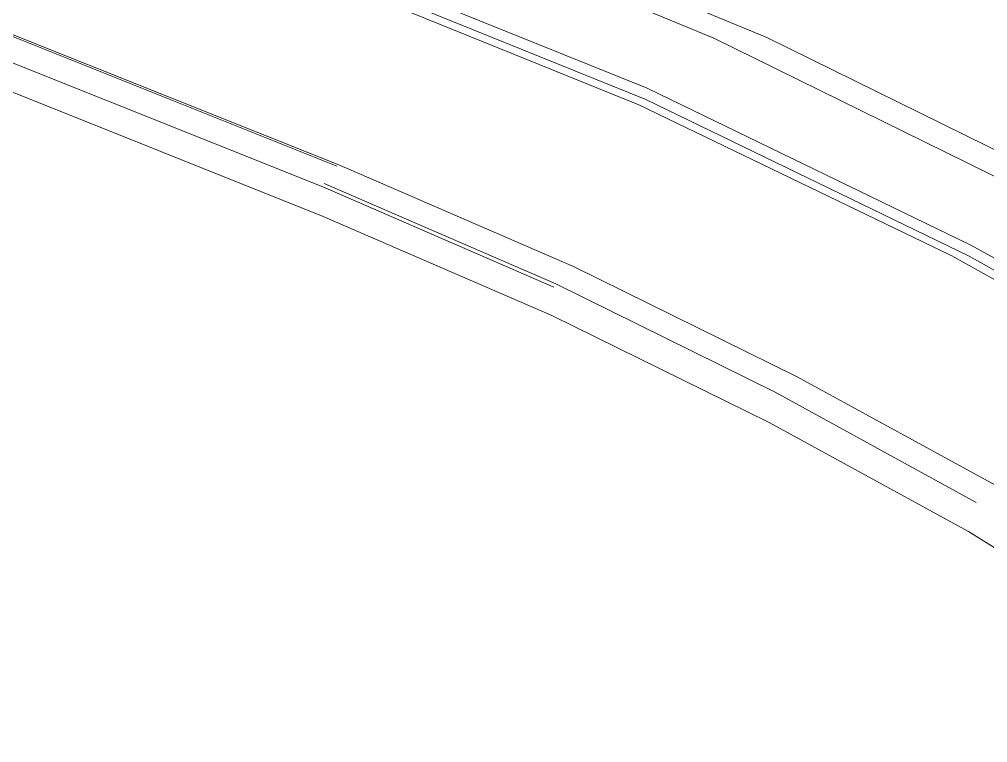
# Model space of a CAD drawing. Header units: millimetres. Extents: x 1010 to 1494, y -119 to 564.
# Drawn here: x 1394.0381 to 1394.2533, y 476.5388 to 476.6996 of the extents above; entities that cross this region are included whole.
import ezdxf

# ---------------------------------------------------------------- set-up
doc = ezdxf.new("R2010")
doc.units = ezdxf.units.MM
doc.layers.get('0').update_dxf_attribs({"lineweight": 9})
doc.layers.add('Edges', color=7, linetype='Continuous', lineweight=9)

# ---------------------------------------------------------------- blocks, each defined once
blk = doc.blocks.new('rs')
at = {"layer": 'Edges'}
for p, q in [((-72.178, 40.882), (-69.324, 42.434)), ((-69.098, 42.31), (-71.624, 40.935)), ((-68.421, 41.798), (-70.875, 40.486)), ((-67.579, 40.032), (-64.251, 41.796)), ((-64.236, 41.782), (-67.558, 40.021)), ((-70.846, 40.369), (-68.399, 41.68)), ((-70.77, 40.323), (-68.366, 41.609)), ((-64.121, 41.553), (-67.387, 39.821)), ((-64.12, 41.232), (-67.36, 39.514)), ((-72.178, 40.882), (-75.429, 38.817)), ((-71.624, 40.935), (-74.979, 38.805)), ((-70.875, 40.486), (-74.069, 38.491)), ((-74.037, 38.378), (-70.846, 40.369)), ((-73.857, 38.399), (-70.77, 40.323)), ((-69.914, 38.707), (-67.579, 40.032)), ((-69.703, 38.551), (-67.406, 39.854)), ((-67.387, 39.821), (-69.68, 38.52)), ((-67.36, 39.514), (-69.629, 38.227)), ((-72.113, 37.312), (-69.914, 38.707)), ((-71.865, 37.178), (-69.703, 38.551)), ((-74.069, 38.491), (-77.591, 35.989)), ((-77.558, 35.882), (-74.037, 38.378)), ((-77.291, 35.961), (-73.857, 38.399)), ((-69.629, 38.227), (-71.77, 36.869)), ((-74.119, 35.915), (-72.113, 37.312)), ((-73.835, 35.804), (-71.865, 37.178)), ((-71.77, 36.869), (-73.722, 35.509)), ((-73.722, 35.509), (-76.988, 32.934))]:
    blk.add_line(p, q, dxfattribs=at)

msp = doc.modelspace()

# ---------------------------------------------------------------- block references
at = {"xscale": -0.02122798653101838, "yscale": 0.02122798653101838, "zscale": 0.02122798653101838, "rotation": 6.132429676430879}
msp.add_blockref('rs', (1392.77352, 475.66905), dxfattribs=at)

doc.saveas('drawing.dxf')
